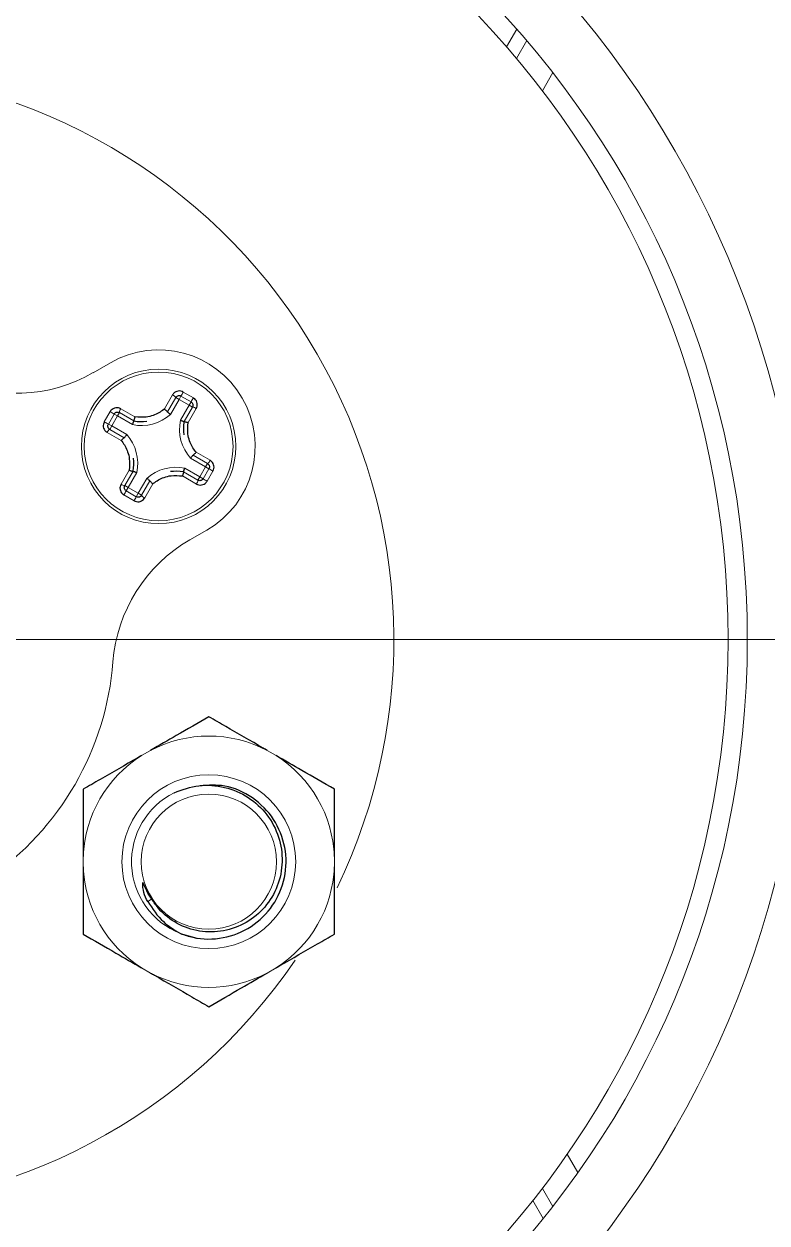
# Model space of a CAD drawing. Header units: millimetres. Extents: x 3795014 to 4300160, y 3869364 to 4016788.
# Drawn here: x 4228983 to 4229031.1, y 3923335.3 to 3923412.9 of the extents above; entities that cross this region are included whole.
import ezdxf

# ---------------------------------------------------------------- set-up
doc = ezdxf.new("R2010")
doc.units = ezdxf.units.MM
doc.layers.add('Дополнительная', color=7, linetype='Continuous', lineweight=18)

# ---------------------------------------------------------------- blocks, each defined once
blk = doc.blocks.new('SW_CENTERMARKSYMBOL_1')
at = {"color": 0, "linetype": 'Continuous', "lineweight": 0}
blk.add_line((0, 0.5), (0, 11.2), dxfattribs=at)

msp = doc.modelspace()

# ---------------------------------------------------------------- linework, layer by layer
at = {"color": 0, "linetype": 'Continuous', "lineweight": -3, "extrusion": (0, 0, -1)}
for centre, major_axis, end_param in [((4228993.55, 3923357.748, 0), (2.499, 1.633), 3.66206), ((4229000.046, 3923361.993, 0), (8.754, 5.719), 3.284046)]:
    msp.add_ellipse(centre, major_axis=major_axis, ratio=0.816497, start_param=3.141593, end_param=end_param, dxfattribs=at)
at = {"color": 0, "linetype": 'Continuous', "lineweight": -3}
for points, knots in [([(4228993.337, 3923389.083, 0), (4228993.285, 3923389.106, 0), (4228993.182, 3923389.153, 0), (4228993.01, 3923389.155, 0), (4228992.848, 3923389.103, 0), (4228992.721, 3923389.011, 0), (4228992.667, 3923388.931, 0), (4228992.644, 3923388.898, 0)], [0, 0, 0, 0, 0.2102, 0.420368, 0.631581, 0.845757, 1, 1, 1, 1]), ([(4228992.849, 3923388.728, 0), (4228992.86, 3923388.745, 0), (4228992.887, 3923388.784, 0), (4228992.949, 3923388.83, 0), (4228993.029, 3923388.855, 0), (4228993.114, 3923388.855, 0), (4228993.165, 3923388.832, 0), (4228993.19, 3923388.82, 0)], [0, 0, 0, 0, 0.157847, 0.375222, 0.58654, 0.793953, 1, 1, 1, 1]), ([(4228989.3, 3923388.002, 0), (4228989.247, 3923388.025, 0), (4228989.142, 3923388.073, 0), (4228988.965, 3923388.072, 0), (4228988.8, 3923388.016, 0), (4228988.679, 3923387.922, 0), (4228988.628, 3923387.846, 0), (4228988.608, 3923387.816, 0)], [0, 0, 0, 0, 0.218687, 0.437447, 0.654162, 0.867429, 1, 1, 1, 1]), ([(4228993.84, 3923388.445, 0), (4228993.855, 3923388.435, 0), (4228993.893, 3923388.41, 0), (4228993.939, 3923388.35, 0), (4228993.967, 3923388.268, 0), (4228993.967, 3923388.181, 0), (4228993.943, 3923388.129, 0), (4228993.932, 3923388.103, 0)], [0, 0, 0, 0, 0.129928, 0.339645, 0.555357, 0.776449, 1, 1, 1, 1]), ([(4228994.18, 3923388.011, 0), (4228994.204, 3923388.064, 0), (4228994.252, 3923388.169, 0), (4228994.251, 3923388.346, 0), (4228994.195, 3923388.511, 0), (4228994.101, 3923388.632, 0), (4228994.024, 3923388.683, 0), (4228993.995, 3923388.703, 0)], [0, 0, 0, 0, 0.218687, 0.437447, 0.654162, 0.867429, 1, 1, 1, 1]), ([(4228988.866, 3923387.661, 0), (4228988.876, 3923387.676, 0), (4228988.901, 3923387.714, 0), (4228988.961, 3923387.76, 0), (4228989.043, 3923387.788, 0), (4228989.13, 3923387.788, 0), (4228989.182, 3923387.765, 0), (4228989.208, 3923387.753, 0)], [0, 0, 0, 0, 0.129928, 0.339645, 0.555357, 0.776449, 1, 1, 1, 1]), ([(4228990.209, 3923387.477, 0), (4228990.209, 3923387.475, 0), (4228990.2, 3923387.452, 0), (4228990.183, 3923387.403, 0), (4228990.16, 3923387.333, 0), (4228990.144, 3923387.27, 0), (4228990.136, 3923387.226, 0), (4228990.139, 3923387.218, 0), (4228990.141, 3923387.214, 0)], [0, 0, 0, 0, 0.015062, 0.176462, 0.384782, 0.590559, 0.795261, 1, 1, 1, 1]), ([(4228992.12, 3923387.989, 0), (4228992.105, 3923387.977, 0), (4228991.891, 3923387.799, 0), (4228991.502, 3923387.586, 0), (4228990.855, 3923387.42, 0), (4228990.454, 3923387.455, 0), (4228990.209, 3923387.477, 0)], [0, 0, 0, 0, 0.027381, 0.411342, 0.639859, 1, 1, 1, 1]), ([(4228992.12, 3923387.989, 0), (4228992.121, 3923387.987, 0), (4228992.139, 3923387.972, 0), (4228992.179, 3923387.938, 0), (4228992.234, 3923387.888, 0), (4228992.28, 3923387.843, 0), (4228992.308, 3923387.808, 0), (4228992.309, 3923387.799, 0), (4228992.31, 3923387.795, 0)], [0, 0, 0, 0, 0.0150622, 0.1764622, 0.3847819, 0.5905587, 0.7952612, 1, 1, 1, 1]), ([(4228992.506, 3923387.634, 0), (4228992.504, 3923387.636, 0), (4228992.489, 3923387.648, 0), (4228992.452, 3923387.678, 0), (4228992.398, 3923387.722, 0), (4228992.349, 3923387.762, 0), (4228992.316, 3923387.789, 0), (4228992.312, 3923387.793, 0), (4228992.31, 3923387.794, 0)], [0, 0, 0, 0, 0.016142, 0.150208, 0.36534, 0.577755, 0.788855, 1, 1, 1, 1]), ([(4228988.228, 3923387.158, 0), (4228988.205, 3923387.106, 0), (4228988.158, 3923387.004, 0), (4228988.156, 3923386.831, 0), (4228988.208, 3923386.669, 0), (4228988.3, 3923386.543, 0), (4228988.38, 3923386.488, 0), (4228988.413, 3923386.466, 0)], [0, 0, 0, 0, 0.2102, 0.420368, 0.631581, 0.845757, 1, 1, 1, 1]), ([(4228988.583, 3923386.67, 0), (4228988.566, 3923386.681, 0), (4228988.527, 3923386.708, 0), (4228988.481, 3923386.77, 0), (4228988.456, 3923386.85, 0), (4228988.456, 3923386.935, 0), (4228988.479, 3923386.986, 0), (4228988.491, 3923387.012, 0)], [0, 0, 0, 0, 0.157847, 0.375222, 0.58654, 0.793953, 1, 1, 1, 1]), ([(4228990.052, 3923386.977, 0), (4228990.053, 3923386.979, 0), (4228990.06, 3923386.997, 0), (4228990.077, 3923387.042, 0), (4228990.101, 3923387.107, 0), (4228990.124, 3923387.166, 0), (4228990.139, 3923387.206, 0), (4228990.141, 3923387.211, 0), (4228990.142, 3923387.214, 0)], [0, 0, 0, 0, 0.016142, 0.150208, 0.36534, 0.577755, 0.788855, 1, 1, 1, 1]), ([(4228990.142, 3923387.214, 0), (4228990.142, 3923387.213, 0), (4228990.418, 3923387.159, 0), (4228990.703, 3923387.175, 0), (4228990.987, 3923387.191, 0)], [0, 0, 0, 0, 0.0029421, 1, 1, 1, 1]), ([(4228993.155, 3923387.259, 0), (4228993.157, 3923387.259, 0), (4228993.176, 3923387.251, 0), (4228993.221, 3923387.234, 0), (4228993.285, 3923387.21, 0), (4228993.344, 3923387.187, 0), (4228993.385, 3923387.172, 0), (4228993.39, 3923387.17, 0), (4228993.392, 3923387.169, 0)], [0, 0, 0, 0, 0.016142, 0.150208, 0.36534, 0.577755, 0.788855, 1, 1, 1, 1]), ([(4228993.392, 3923387.169, 0), (4228993.392, 3923387.169, 0), (4228993.338, 3923386.893, 0), (4228993.354, 3923386.608, 0), (4228993.369, 3923386.324, 0)], [0, 0, 0, 0, 0.002942, 1, 1, 1, 1]), ([(4228993.393, 3923387.17, 0), (4228993.397, 3923387.172, 0), (4228993.405, 3923387.175, 0), (4228993.449, 3923387.167, 0), (4228993.511, 3923387.151, 0), (4228993.582, 3923387.128, 0), (4228993.631, 3923387.111, 0), (4228993.654, 3923387.103, 0), (4228993.655, 3923387.102, 0)], [0, 0, 0, 0, 0.204739, 0.409441, 0.615218, 0.823538, 0.984938, 1, 1, 1, 1]), ([(4228994.167, 3923385.191, 0), (4228994.155, 3923385.206, 0), (4228993.978, 3923385.42, 0), (4228993.765, 3923385.809, 0), (4228993.599, 3923386.456, 0), (4228993.634, 3923386.857, 0), (4228993.655, 3923387.102, 0)], [0, 0, 0, 0, 0.027381, 0.411342, 0.639859, 1, 1, 1, 1]), ([(4228989.322, 3923385.941, 0), (4228989.324, 3923385.942, 0), (4228989.339, 3923385.961, 0), (4228989.373, 3923386.001, 0), (4228989.423, 3923386.055, 0), (4228989.468, 3923386.101, 0), (4228989.503, 3923386.13, 0), (4228989.512, 3923386.131, 0), (4228989.516, 3923386.131, 0)], [0, 0, 0, 0, 0.015062, 0.176462, 0.384782, 0.590559, 0.795261, 1, 1, 1, 1]), ([(4228989.322, 3923385.941, 0), (4228989.334, 3923385.927, 0), (4228989.512, 3923385.712, 0), (4228989.725, 3923385.323, 0), (4228989.891, 3923384.677, 0), (4228989.856, 3923384.276, 0), (4228989.834, 3923384.03, 0)], [0, 0, 0, 0, 0.027381, 0.411342, 0.639859, 1, 1, 1, 1]), ([(4228989.517, 3923386.131, 0), (4228989.518, 3923386.133, 0), (4228989.522, 3923386.137, 0), (4228989.549, 3923386.17, 0), (4228989.589, 3923386.219, 0), (4228989.633, 3923386.273, 0), (4228989.663, 3923386.31, 0), (4228989.675, 3923386.326, 0), (4228989.677, 3923386.327, 0)], [0, 0, 0, 0, 0.211145, 0.422245, 0.63466, 0.849792, 0.983858, 1, 1, 1, 1]), ([(4228993.813, 3923384.805, 0), (4228993.814, 3923384.807, 0), (4228993.827, 3923384.822, 0), (4228993.857, 3923384.859, 0), (4228993.901, 3923384.913, 0), (4228993.941, 3923384.962, 0), (4228993.968, 3923384.995, 0), (4228993.971, 3923384.999, 0), (4228993.973, 3923385.001, 0)], [0, 0, 0, 0, 0.016142, 0.150208, 0.36534, 0.577755, 0.788855, 1, 1, 1, 1]), ([(4228993.974, 3923385.001, 0), (4228993.978, 3923385.002, 0), (4228993.987, 3923385.003, 0), (4228994.021, 3923385.032, 0), (4228994.067, 3923385.077, 0), (4228994.117, 3923385.132, 0), (4228994.151, 3923385.172, 0), (4228994.166, 3923385.19, 0), (4228994.167, 3923385.191, 0)], [0, 0, 0, 0, 0.204739, 0.409441, 0.615218, 0.823538, 0.984938, 1, 1, 1, 1]), ([(4228990.098, 3923383.963, 0), (4228990.098, 3923383.964, 0), (4228990.152, 3923384.24, 0), (4228990.136, 3923384.524, 0), (4228990.12, 3923384.808, 0)], [0, 0, 0, 0, 0.002942, 1, 1, 1, 1]), ([(4228994.907, 3923384.462, 0), (4228994.924, 3923384.451, 0), (4228994.963, 3923384.424, 0), (4228995.008, 3923384.362, 0), (4228995.034, 3923384.282, 0), (4228995.033, 3923384.197, 0), (4228995.01, 3923384.146, 0), (4228994.999, 3923384.121, 0)], [0, 0, 0, 0, 0.157847, 0.375222, 0.58654, 0.793953, 1, 1, 1, 1]), ([(4228995.262, 3923383.974, 0), (4228995.285, 3923384.026, 0), (4228995.332, 3923384.129, 0), (4228995.333, 3923384.301, 0), (4228995.282, 3923384.463, 0), (4228995.19, 3923384.59, 0), (4228995.11, 3923384.644, 0), (4228995.076, 3923384.667, 0)], [0, 0, 0, 0, 0.2102002, 0.4203682, 0.6315814, 0.8457566, 1, 1, 1, 1]), ([(4228989.834, 3923384.03, 0), (4228989.836, 3923384.03, 0), (4228989.859, 3923384.021, 0), (4228989.908, 3923384.004, 0), (4228989.978, 3923383.981, 0), (4228990.041, 3923383.965, 0), (4228990.085, 3923383.957, 0), (4228990.093, 3923383.961, 0), (4228990.097, 3923383.962, 0)], [0, 0, 0, 0, 0.015062, 0.176462, 0.384782, 0.590559, 0.795261, 1, 1, 1, 1]), ([(4228990.098, 3923383.963, 0), (4228990.1, 3923383.962, 0), (4228990.105, 3923383.96, 0), (4228990.145, 3923383.945, 0), (4228990.204, 3923383.923, 0), (4228990.269, 3923383.898, 0), (4228990.314, 3923383.881, 0), (4228990.332, 3923383.874, 0), (4228990.334, 3923383.873, 0)], [0, 0, 0, 0, 0.211145, 0.422245, 0.63466, 0.849792, 0.983858, 1, 1, 1, 1]), ([(4228991.18, 3923383.338, 0), (4228991.178, 3923383.34, 0), (4228991.174, 3923383.343, 0), (4228991.141, 3923383.37, 0), (4228991.092, 3923383.41, 0), (4228991.038, 3923383.454, 0), (4228991.001, 3923383.484, 0), (4228990.986, 3923383.497, 0), (4228990.984, 3923383.498, 0)], [0, 0, 0, 0, 0.211145, 0.422245, 0.63466, 0.849792, 0.983858, 1, 1, 1, 1]), ([(4228991.37, 3923383.144, 0), (4228991.384, 3923383.156, 0), (4228991.599, 3923383.333, 0), (4228991.988, 3923383.546, 0), (4228992.634, 3923383.712, 0), (4228993.035, 3923383.677, 0), (4228993.281, 3923383.656, 0)], [0, 0, 0, 0, 0.027381, 0.411342, 0.639859, 1, 1, 1, 1]), ([(4228993.348, 3923383.919, 0), (4228993.347, 3923383.919, 0), (4228993.071, 3923383.973, 0), (4228992.787, 3923383.957, 0), (4228992.503, 3923383.942, 0)], [0, 0, 0, 0, 0.0029421, 1, 1, 1, 1]), ([(4228993.349, 3923383.919, 0), (4228993.35, 3923383.914, 0), (4228993.354, 3923383.906, 0), (4228993.346, 3923383.862, 0), (4228993.33, 3923383.8, 0), (4228993.307, 3923383.729, 0), (4228993.29, 3923383.68, 0), (4228993.281, 3923383.658, 0), (4228993.281, 3923383.656, 0)], [0, 0, 0, 0, 0.204739, 0.409441, 0.615218, 0.823538, 0.984938, 1, 1, 1, 1]), ([(4228993.348, 3923383.919, 0), (4228993.349, 3923383.921, 0), (4228993.351, 3923383.927, 0), (4228993.366, 3923383.967, 0), (4228993.388, 3923384.026, 0), (4228993.413, 3923384.091, 0), (4228993.43, 3923384.135, 0), (4228993.437, 3923384.154, 0), (4228993.438, 3923384.156, 0)], [0, 0, 0, 0, 0.211145, 0.422245, 0.63466, 0.849792, 0.983858, 1, 1, 1, 1]), ([(4228994.624, 3923383.471, 0), (4228994.614, 3923383.456, 0), (4228994.589, 3923383.418, 0), (4228994.528, 3923383.372, 0), (4228994.447, 3923383.344, 0), (4228994.36, 3923383.344, 0), (4228994.308, 3923383.368, 0), (4228994.282, 3923383.38, 0)], [0, 0, 0, 0, 0.129928, 0.339645, 0.555357, 0.776449, 1, 1, 1, 1]), ([(4228989.309, 3923383.121, 0), (4228989.286, 3923383.069, 0), (4228989.238, 3923382.963, 0), (4228989.239, 3923382.786, 0), (4228989.295, 3923382.621, 0), (4228989.389, 3923382.5, 0), (4228989.465, 3923382.449, 0), (4228989.495, 3923382.429, 0)], [0, 0, 0, 0, 0.218687, 0.437447, 0.654162, 0.867429, 1, 1, 1, 1]), ([(4228989.65, 3923382.687, 0), (4228989.635, 3923382.697, 0), (4228989.597, 3923382.722, 0), (4228989.551, 3923382.783, 0), (4228989.523, 3923382.864, 0), (4228989.523, 3923382.951, 0), (4228989.547, 3923383.003, 0), (4228989.558, 3923383.029, 0)], [0, 0, 0, 0, 0.129928, 0.339645, 0.555357, 0.776449, 1, 1, 1, 1]), ([(4228991.18, 3923383.337, 0), (4228991.18, 3923383.333, 0), (4228991.181, 3923383.324, 0), (4228991.21, 3923383.29, 0), (4228991.256, 3923383.244, 0), (4228991.31, 3923383.194, 0), (4228991.35, 3923383.16, 0), (4228991.369, 3923383.145, 0), (4228991.37, 3923383.144, 0)], [0, 0, 0, 0, 0.204739, 0.409441, 0.615218, 0.823538, 0.984938, 1, 1, 1, 1]), ([(4228994.19, 3923383.131, 0), (4228994.242, 3923383.107, 0), (4228994.348, 3923383.059, 0), (4228994.525, 3923383.06, 0), (4228994.69, 3923383.116, 0), (4228994.811, 3923383.21, 0), (4228994.862, 3923383.287, 0), (4228994.882, 3923383.316, 0)], [0, 0, 0, 0, 0.218687, 0.437447, 0.654162, 0.867429, 1, 1, 1, 1]), ([(4228990.153, 3923382.049, 0), (4228990.205, 3923382.026, 0), (4228990.307, 3923381.979, 0), (4228990.48, 3923381.978, 0), (4228990.642, 3923382.029, 0), (4228990.768, 3923382.121, 0), (4228990.823, 3923382.201, 0), (4228990.845, 3923382.235, 0)], [0, 0, 0, 0, 0.2102, 0.420368, 0.631581, 0.845757, 1, 1, 1, 1]), ([(4228990.641, 3923382.404, 0), (4228990.63, 3923382.387, 0), (4228990.603, 3923382.348, 0), (4228990.541, 3923382.303, 0), (4228990.461, 3923382.277, 0), (4228990.376, 3923382.278, 0), (4228990.325, 3923382.301, 0), (4228990.299, 3923382.312, 0)], [0, 0, 0, 0, 0.157847, 0.375222, 0.58654, 0.793953, 1, 1, 1, 1]), ([(4228994.992, 3923368.073, 0), (4228994.3, 3923367.673, 0), (4228993.096, 3923366.978, 0), (4228991.78, 3923366.218, 0), (4228991.221, 3923365.896, 0)], [0, 0, 0, 0, 0.574831, 1, 1, 1, 1]), ([(4228998.764, 3923365.896, 0), (4228998.682, 3923365.943, 0), (4228997.77, 3923366.469, 0), (4228996.47, 3923367.22, 0), (4228995.355, 3923367.864, 0), (4228994.992, 3923368.073, 0)], [0, 0, 0, 0, 0.062212, 0.694721, 1, 1, 1, 1]), ([(4228990.639, 3923365.56, 0), (4228990.557, 3923365.512, 0), (4228989.645, 3923364.986, 0), (4228988.345, 3923364.235, 0), (4228987.23, 3923363.592, 0), (4228986.867, 3923363.382, 0)], [0, 0, 0, 0, 0.062212, 0.694721, 1, 1, 1, 1]), ([(4229003.117, 3923363.382, 0), (4229002.425, 3923363.782, 0), (4229001.221, 3923364.477, 0), (4228999.905, 3923365.237, 0), (4228999.346, 3923365.56, 0)], [0, 0, 0, 0, 0.574831, 1, 1, 1, 1]), ([(4228986.867, 3923363.382, 0), (4228986.867, 3923363.247, 0), (4228986.867, 3923362.12, 0), (4228986.867, 3923360.653, 0), (4228986.867, 3923359.289, 0), (4228986.867, 3923359.027, 0)], [0, 0, 0, 0, 0.099009, 0.827304, 1, 1, 1, 1]), ([(4228992.743, 3923363.157, 0), (4228993.272, 3923363.346, 0), (4228994.328, 3923363.723, 0), (4228996.037, 3923363.586, 0), (4228997.586, 3923362.928, 0), (4228998.817, 3923361.788, 0), (4228999.592, 3923360.322, 0), (4228999.826, 3923358.692, 0), (4228999.511, 3923357.092, 0), (4228998.682, 3923355.704, 0), (4228997.449, 3923354.679, 0), (4228995.96, 3923354.132, 0), (4228994.385, 3923354.115, 0), (4228992.917, 3923354.619, 0), (4228991.881, 3923355.424, 0), (4228991.444, 3923356.056, 0), (4228991.293, 3923356.274, 0)], [0, 0, 0, 0, 0.077271, 0.154542, 0.231851, 0.307581, 0.383335, 0.458006, 0.532203, 0.605824, 0.678473, 0.751037, 0.822145, 0.893282, 0.963203, 1, 1, 1, 1]), ([(4228993.151, 3923354.043, 0), (4228993.42, 3923353.952, 0), (4228994.307, 3923353.652, 0), (4228995.944, 3923353.654, 0), (4228997.798, 3923354.395, 0), (4228999.229, 3923355.797, 0), (4229000.013, 3923357.639, 0), (4229000.034, 3923359.639, 0), (4228999.287, 3923361.501, 0), (4228997.888, 3923362.913, 0), (4228996.154, 3923363.712, 0), (4228994.961, 3923363.636, 0), (4228994.424, 3923363.601, 0)], [0, 0, 0, 0, 0.047163, 0.155228, 0.263294, 0.371359, 0.479424, 0.587489, 0.695555, 0.80362, 0.911685, 1, 1, 1, 1]), ([(4229003.117, 3923359.027, 0), (4229003.117, 3923359.665, 0), (4229003.117, 3923361.184, 0), (4229003.117, 3923362.575, 0), (4229003.117, 3923363.382, 0)], [0, 0, 0, 0, 0.419957, 1, 1, 1, 1]), ([(4228986.867, 3923358.355, 0), (4228986.867, 3923357.717, 0), (4228986.867, 3923356.198, 0), (4228986.867, 3923354.807, 0), (4228986.867, 3923354, 0)], [0, 0, 0, 0, 0.4199566, 1, 1, 1, 1]), ([(4229003.117, 3923354, 0), (4229003.117, 3923354.135, 0), (4229003.117, 3923355.262, 0), (4229003.117, 3923356.729, 0), (4229003.117, 3923358.094, 0), (4229003.117, 3923358.355, 0)], [0, 0, 0, 0, 0.099009, 0.827304, 1, 1, 1, 1]), ([(4228991.05, 3923356.116, 0), (4228991.352, 3923355.648, 0), (4228991.899, 3923354.797, 0), (4228992.763, 3923354.277, 0), (4228993.151, 3923354.043, 0)], [0, 0, 0, 0, 0.550289, 1, 1, 1, 1]), ([(4228986.867, 3923354, 0), (4228987.56, 3923353.6, 0), (4228988.764, 3923352.905, 0), (4228990.08, 3923352.146, 0), (4228990.639, 3923351.823, 0)], [0, 0, 0, 0, 0.574831, 1, 1, 1, 1]), ([(4228999.346, 3923351.823, 0), (4228999.428, 3923351.87, 0), (4229000.34, 3923352.396, 0), (4229001.64, 3923353.147, 0), (4229002.755, 3923353.791, 0), (4229003.117, 3923354, 0)], [0, 0, 0, 0, 0.0622118, 0.6947209, 1, 1, 1, 1]), ([(4228991.221, 3923351.487, 0), (4228991.303, 3923351.44, 0), (4228992.215, 3923350.913, 0), (4228993.515, 3923350.162, 0), (4228994.63, 3923349.519, 0), (4228994.992, 3923349.309, 0)], [0, 0, 0, 0, 0.062212, 0.694721, 1, 1, 1, 1]), ([(4228994.992, 3923349.309, 0), (4228995.685, 3923349.709, 0), (4228996.889, 3923350.404, 0), (4228998.205, 3923351.164, 0), (4228998.764, 3923351.487, 0)], [0, 0, 0, 0, 0.574831, 1, 1, 1, 1])]:
    msp.add_open_spline(points, degree=3, knots=knots, dxfattribs=at)
at = {"layer": 'Дополнительная', "linetype": 'Continuous'}
for p, q in [((4229014.268, 3923411.419, 0), (4229014.928, 3923412.563, 0)), ((4229014.902, 3923410.676, 0), (4229015.566, 3923411.826, 0)), ((4229016.58, 3923408.582, 0), (4229017.256, 3923409.752, 0)), ((4228988.62, 3923390.979, 0), (4228987.509, 3923390.337, 0)), ((4228992.644, 3923388.898, 0), (4228992.12, 3923387.989, 0)), ((4228993.065, 3923388.603, 0), (4228993.19, 3923388.82, 0)), ((4228993.19, 3923388.82, 0), (4228993.84, 3923388.445, 0)), ((4228993.995, 3923388.703, 0), (4228993.337, 3923389.083, 0)), ((4228992.31, 3923387.795, 0), (4228992.849, 3923388.728, 0)), ((4228992.506, 3923387.634, 0), (4228993.065, 3923388.603, 0)), ((4228993.065, 3923388.603, 0), (4228992.849, 3923388.728, 0)), ((4228993.065, 3923388.603, 0), (4228993.715, 3923388.228, 0)), ((4228993.715, 3923388.228, 0), (4228993.155, 3923387.259, 0)), ((4228993.932, 3923388.103, 0), (4228993.393, 3923387.17, 0)), ((4228993.715, 3923388.228, 0), (4228993.84, 3923388.445, 0)), ((4228993.715, 3923388.228, 0), (4228993.932, 3923388.103, 0)), ((4228988.608, 3923387.816, 0), (4228988.228, 3923387.158, 0)), ((4228988.491, 3923387.012, 0), (4228988.866, 3923387.661, 0)), ((4228988.708, 3923386.887, 0), (4228989.083, 3923387.536, 0)), ((4228988.866, 3923387.661, 0), (4228989.083, 3923387.536, 0)), ((4228989.208, 3923387.753, 0), (4228989.083, 3923387.536, 0)), ((4228989.083, 3923387.536, 0), (4228990.052, 3923386.977, 0)), ((4228989.208, 3923387.753, 0), (4228990.141, 3923387.214, 0)), ((4228990.209, 3923387.477, 0), (4228989.3, 3923388.002, 0)), ((4228992.31, 3923387.794, 0), (4228992.31, 3923387.795, 0)), ((4228993.655, 3923387.102, 0), (4228994.18, 3923388.011, 0)), ((4228988.491, 3923387.012, 0), (4228988.708, 3923386.887, 0)), ((4228988.583, 3923386.67, 0), (4228988.708, 3923386.887, 0)), ((4228989.516, 3923386.131, 0), (4228988.583, 3923386.67, 0)), ((4228989.677, 3923386.327, 0), (4228988.708, 3923386.887, 0)), ((4228990.141, 3923387.214, 0), (4228990.142, 3923387.214, 0)), ((4228993.393, 3923387.17, 0), (4228993.392, 3923387.169, 0)), ((4228988.413, 3923386.466, 0), (4228989.322, 3923385.941, 0)), ((4228989.517, 3923386.131, 0), (4228989.516, 3923386.131, 0)), ((4228993.973, 3923385.001, 0), (4228993.974, 3923385.001, 0)), ((4228993.974, 3923385.001, 0), (4228994.907, 3923384.462, 0)), ((4228995.076, 3923384.667, 0), (4228994.167, 3923385.191, 0)), ((4228993.813, 3923384.805, 0), (4228994.782, 3923384.246, 0)), ((4228994.782, 3923384.246, 0), (4228994.407, 3923383.596, 0)), ((4228994.782, 3923384.246, 0), (4228994.907, 3923384.462, 0)), ((4228994.782, 3923384.246, 0), (4228994.999, 3923384.121, 0)), ((4228989.834, 3923384.03, 0), (4228989.309, 3923383.121, 0)), ((4228989.558, 3923383.029, 0), (4228990.097, 3923383.962, 0)), ((4228989.775, 3923382.904, 0), (4228990.334, 3923383.873, 0)), ((4228990.097, 3923383.962, 0), (4228990.098, 3923383.963, 0)), ((4228990.984, 3923383.498, 0), (4228990.424, 3923382.529, 0)), ((4228993.281, 3923383.656, 0), (4228994.19, 3923383.131, 0)), ((4228993.349, 3923383.919, 0), (4228993.348, 3923383.919, 0)), ((4228994.282, 3923383.38, 0), (4228993.349, 3923383.919, 0)), ((4228994.407, 3923383.596, 0), (4228993.438, 3923384.156, 0)), ((4228994.407, 3923383.596, 0), (4228994.282, 3923383.38, 0)), ((4228994.407, 3923383.596, 0), (4228994.624, 3923383.471, 0)), ((4228994.999, 3923384.121, 0), (4228994.624, 3923383.471, 0)), ((4228994.882, 3923383.316, 0), (4228995.262, 3923383.974, 0)), ((4228989.558, 3923383.029, 0), (4228989.775, 3923382.904, 0)), ((4228989.65, 3923382.687, 0), (4228989.775, 3923382.904, 0)), ((4228990.299, 3923382.312, 0), (4228989.65, 3923382.687, 0)), ((4228990.424, 3923382.529, 0), (4228989.775, 3923382.904, 0)), ((4228991.18, 3923383.337, 0), (4228990.641, 3923382.404, 0)), ((4228990.845, 3923382.235, 0), (4228991.37, 3923383.144, 0)), ((4228991.18, 3923383.338, 0), (4228991.18, 3923383.337, 0)), ((4228989.495, 3923382.429, 0), (4228990.153, 3923382.049, 0)), ((4228990.299, 3923382.312, 0), (4228990.424, 3923382.529, 0)), ((4228990.641, 3923382.404, 0), (4228990.424, 3923382.529, 0)), ((4228993.759, 3923379.512, 0), (4228994.87, 3923380.153, 0)), ((4228991.221, 3923365.896, 0), (4228990.639, 3923365.56, 0)), ((4228999.346, 3923365.56, 0), (4228998.764, 3923365.896, 0)), ((4228986.867, 3923359.027, 0), (4228986.867, 3923358.355, 0)), ((4229003.117, 3923358.355, 0), (4229003.117, 3923359.027, 0)), ((4228991.05, 3923356.116, 0), (4228991.293, 3923356.274, 0)), ((4228990.639, 3923351.823, 0), (4228991.221, 3923351.487, 0)), ((4228998.764, 3923351.487, 0), (4228999.346, 3923351.823, 0)), ((4229018.879, 3923338.568, 0), (4229018.189, 3923339.763, 0)), ((4229017.256, 3923336.38, 0), (4229016.58, 3923337.551, 0)), ((4229016.641, 3923335.603, 0), (4229015.97, 3923336.766, 0))]:
    msp.add_line(p, q, dxfattribs=at)
at = {"layer": 'Дополнительная', "linetype": 'Continuous', "elevation": 0, "flags": 128}
msp.add_lwpolyline([(4228994.239, 3923353.748), (4228993.166, 3923354.037), (4228993.151, 3923354.043)], dxfattribs=at)
at = {"layer": 'Дополнительная', "linetype": 'Continuous'}
for centre, radius in [((4228970.094, 3923373.066, 0), 63.5), ((4228970.094, 3923373.066, 0), 59.75), ((4228970.094, 3923373.066, 0), 58.5), ((4228991.745, 3923385.566, 0), 5), ((4228991.745, 3923385.566, 0), 4.814), ((4228994.992, 3923358.691, 0), 5.625), ((4228994.992, 3923358.691, 0), 4.375)]:
    msp.add_circle(centre, radius, dxfattribs=at)
for centre, radius, start, end in [((4228970.094, 3923373.066, 0), 36.875, 334.18266, 85.90015), ((4228991.745, 3923385.566, 0), 6.25, 300, 120), ((4228982.509, 3923398.998, 0), 10, 244.41739, 300), ((4228992.497, 3923388.511, 0), 0.413, 31.69313, 69.14947), ((4228996.651, 3923387.071, 0), 3.878, 148.73462, 153.18224), ((4228990.595, 3923390.567, 0), 3.878, 326.81776, 331.26538), ((4228993.919, 3923387.69, 0), 0.413, 50.85053, 88.30687), ((4228986.744, 3923384.416, 0), 3.878, 56.81776, 61.26538), ((4228989.621, 3923387.741, 0), 0.413, 140.85053, 178.30687), ((4228990.632, 3923389.718, 0), 2.802, 258.04144, 311.95856), ((4228990.24, 3923390.472, 0), 3.878, 238.73462, 243.18224), ((4228988.8, 3923386.319, 0), 0.413, 121.69313, 159.14947), ((4228995.897, 3923386.679, 0), 2.802, 168.04144, 221.95856), ((4228987.593, 3923384.454, 0), 2.802, 348.04144, 41.95856), ((4228992.857, 3923381.414, 0), 2.802, 78.04144, 131.95856), ((4228994.69, 3923384.814, 0), 0.413, 301.69313, 339.14947), ((4228996.746, 3923386.716, 0), 3.878, 236.81776, 241.26538), ((4228993.249, 3923380.66, 0), 3.878, 58.73462, 63.18224), ((4228989.57, 3923383.442, 0), 0.413, 230.85053, 268.30687), ((4228992.895, 3923380.565, 0), 3.878, 146.81776, 151.26538), ((4228993.869, 3923383.392, 0), 0.413, 320.85053, 358.30687), ((4228986.839, 3923384.062, 0), 3.878, 328.73462, 333.18224), ((4228990.993, 3923382.621, 0), 0.413, 211.69313, 249.14947), ((4228998.759, 3923370.852, 0), 10, 120, 175.58261), ((4228970.094, 3923373.066, 0), 18.75, 304.41739, 355.58261), ((4228994.992, 3923358.691, 0), 8.132, 62.36761, 117.63239), ((4228994.992, 3923358.691, 0), 8.132, 122.36761, 177.63239), ((4228994.992, 3923358.691, 0), 8.132, 2.36761, 57.63239), ((4228994.992, 3923358.691, 0), 5, 116.73115, 248.38858), ((4228994.992, 3923358.691, 0), 8.132, 182.36761, 237.63239), ((4228994.992, 3923358.691, 0), 8.132, 302.36761, 357.63239), ((4228970.094, 3923373.066, 0), 36.875, 270, 325.7728), ((4228994.992, 3923358.691, 0), 8.132, 242.36761, 297.63239)]:
    msp.add_arc(centre, radius, start, end, dxfattribs=at)

# ---------------------------------------------------------------- block references
at = {"color": 0, "linetype": 'Continuous', "lineweight": -3, "xscale": -10, "yscale": 10, "zscale": 10, "rotation": 269.9999999999999}
msp.add_blockref('SW_CENTERMARKSYMBOL_1', (4228970.094, 3923373.066, 0), dxfattribs=at)

doc.saveas('drawing.dxf')
